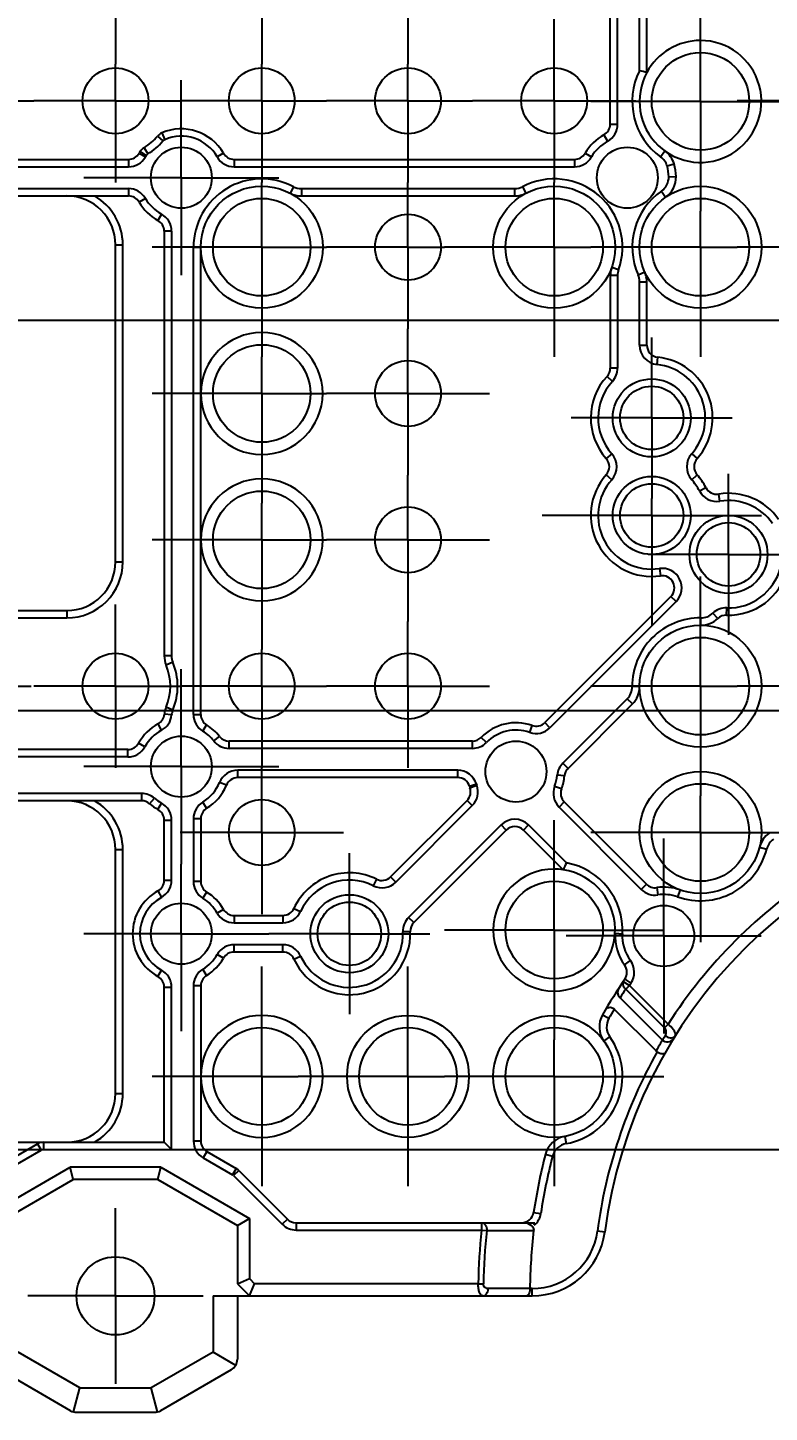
# Model space of a CAD drawing. Header units: millimetres. Extents: x 0 to 297, y 0 to 210.
# Drawn here: x 247.08 to 262.3, y 65.51 to 93.9 of the extents above; entities that cross this region are included whole.
import ezdxf

# ---------------------------------------------------------------- set-up
doc = ezdxf.new("R2010")
doc.units = ezdxf.units.MM
doc.header["$LTSCALE"] = 16.335
doc.linetypes.add('CENTER', pattern=[0.6, 0.375, -0.075, 0.075, -0.075])
doc.layers.get('0').update_dxf_attribs({"linetype": 'CONTINUOUS'})
doc.layers.add('3_ALL_AXES', color=7, linetype='CONTINUOUS')
doc.layers.add('7_ALL_FEATURES', color=7, linetype='CONTINUOUS')
doc.styles.get("Standard").update_dxf_attribs({"font": 'txt', "width": 0.8})
doc.dimstyles.new('DIMSTYLE_4', dxfattribs={"dimtxt": 2.3, "dimasz": 2, "dimexe": 0.7, "dimexo": 0.5, "dimgap": 0.575, "dimtad": 1, "dimdec": 3, "dimlfac": 2, "dimdsep": 46, "dimtxsty": 'Standard', "dimblk": '_FILLED', "dimblk1": '_FILLED', "dimblk2": '_FILLED', "dimcen": 0.09, "dimadec": 0, "dimazin": 0, "dimtp": 0.2, "dimtm": 0.2, "dimtfac": 1, "dimtdec": 3, "dimtofl": 0, "dimtmove": 0, "dimatfit": 3, "dimldrblk": '_FILLED', "dimfxl": 1, "dimtolj": 1, "dimarcsym": 0})

# ---------------------------------------------------------------- blocks, each defined once
blk = doc.blocks.new('_FILLED')
at = {"color": 0, "linetype": 'ByBlock'}
blk.add_solid([(0, 0), (-1, 0.125), (-1, -0.125)], dxfattribs=at)
blk = doc.blocks.new('*D12')
at = {"color": 2, "linetype": 'Continuous'}
for p, q in [((240.886, 79.899), (285.086, 79.899)), ((284.386, 79.899), (284.386, 75.399)), ((284.386, 70.899), (284.386, 75.399)), ((240.886, 70.899), (285.086, 70.899))]:
    blk.add_line(p, q, dxfattribs=at)
at = {"color": 2, "linetype": 'Continuous', "xscale": 2, "yscale": 2, "zscale": 2}
for p, rotation in [((284.386, 79.899), 90), ((284.386, 70.899), 270)]:
    blk.add_blockref('_FILLED', p, dxfattribs=dict(at, rotation=rotation))
at = {"color": 2, "linetype": 'Continuous', "insert": (281.511, 75.399), "char_height": 2.3, "width": 3.68, "attachment_point": 2, "rotation": 90, "line_spacing_factor": 0.9}
blk.add_mtext('18', dxfattribs=at)
blk = doc.blocks.new('*D13')
at = {"color": 2, "linetype": 'Continuous'}
for p, q in [((240.886, 87.899), (285.086, 87.899)), ((284.386, 87.899), (284.386, 83.899)), ((284.386, 79.899), (284.386, 83.899)), ((240.886, 79.899), (285.086, 79.899))]:
    blk.add_line(p, q, dxfattribs=at)
at = {"color": 2, "linetype": 'Continuous', "xscale": 2, "yscale": 2, "zscale": 2}
for p, rotation in [((284.386, 87.899), 90), ((284.386, 79.899), 270)]:
    blk.add_blockref('_FILLED', p, dxfattribs=dict(at, rotation=rotation))
at = {"color": 2, "linetype": 'Continuous', "insert": (281.511, 83.899), "char_height": 2.3, "width": 3.68, "attachment_point": 2, "rotation": 90, "line_spacing_factor": 0.9}
blk.add_mtext('16', dxfattribs=at)
blk = doc.blocks.new('*D14')
at = {"color": 2, "linetype": 'Continuous'}
for p, q in [((240.886, 96.899), (285.086, 96.899)), ((284.386, 96.899), (284.386, 92.399)), ((284.386, 87.899), (284.386, 92.399)), ((240.886, 87.899), (285.086, 87.899))]:
    blk.add_line(p, q, dxfattribs=at)
at = {"color": 2, "linetype": 'Continuous', "xscale": 2, "yscale": 2, "zscale": 2}
for p, rotation in [((284.386, 96.899), 90), ((284.386, 87.899), 270)]:
    blk.add_blockref('_FILLED', p, dxfattribs=dict(at, rotation=rotation))
at = {"color": 2, "linetype": 'Continuous', "insert": (281.511, 92.399), "char_height": 2.3, "width": 3.68, "attachment_point": 2, "rotation": 90, "line_spacing_factor": 0.9}
blk.add_mtext('18', dxfattribs=at)

msp = doc.modelspace()

# ---------------------------------------------------------------- linework, layer by layer
at = {"layer": '3_ALL_AXES', "color": 7, "linetype": 'CENTER'}
for p, q in [((248.88647, 95.3985), (248.88647, 93.1485)), ((251.88647, 95.3985), (251.88647, 93.1485)), ((254.88647, 95.3985), (254.88647, 93.1485)), ((260.88647, 92.38652), (260.88647, 94.63652)), ((257.88647, 92.3985), (257.88647, 94.0735)), ((248.88647, 92.3985), (248.88647, 93.1485)), ((251.88647, 92.3985), (251.88647, 93.1485)), ((254.88647, 92.3985), (254.88647, 93.1485)), ((250.23647, 90.8235), (250.23647, 92.8235)), ((245.88647, 92.3985), (247.21147, 92.3985)), ((248.88647, 92.3985), (247.21147, 92.3985)), ((248.88647, 92.3985), (250.21147, 92.3985)), ((248.88647, 92.3985), (248.88647, 90.7235)), ((251.88647, 92.3985), (250.21147, 92.3985)), ((251.88647, 92.3985), (253.21147, 92.3985)), ((251.88647, 92.3985), (251.88647, 90.7235)), ((254.88647, 92.3985), (253.21147, 92.3985)), ((254.88647, 92.3985), (256.21147, 92.3985)), ((254.88647, 92.3985), (254.88647, 90.7235)), ((257.88647, 92.3985), (256.21147, 92.3985)), ((257.88647, 92.3985), (259.56147, 92.3985)), ((257.88647, 92.3985), (257.88647, 90.7235)), ((260.88647, 92.38652), (258.63647, 92.38652)), ((260.88647, 92.38652), (263.13647, 92.38652)), ((260.88647, 92.38652), (260.88647, 90.13652)), ((263.88647, 92.3985), (261.63647, 92.3985)), ((250.23647, 90.8235), (248.23647, 90.8235)), ((250.23647, 90.8235), (252.23647, 90.8235)), ((250.23647, 90.8235), (250.23647, 88.8235)), ((251.88647, 89.3985), (251.88647, 90.7235)), ((254.88647, 89.3985), (254.88647, 90.7235)), ((257.88647, 89.3985), (257.88647, 90.7235)), ((260.88647, 89.3985), (260.88647, 90.13652)), ((251.88647, 89.3985), (249.63647, 89.3985)), ((251.88647, 89.3985), (253.21147, 89.3985)), ((251.88647, 89.3985), (251.88647, 87.1485)), ((254.88647, 89.3985), (253.21147, 89.3985)), ((254.88647, 89.3985), (255.63647, 89.3985)), ((254.88647, 89.3985), (254.88647, 87.7235)), ((257.88647, 89.3985), (255.63647, 89.3985)), ((257.88647, 89.3985), (258.63647, 89.3985)), ((257.88647, 89.3985), (257.88647, 87.1485)), ((260.88647, 89.3985), (258.63647, 89.3985)), ((260.88647, 89.3985), (261.63647, 89.3985)), ((260.88647, 89.3985), (260.88647, 87.1485)), ((263.88647, 89.3985), (261.63647, 89.3985)), ((254.88647, 86.3985), (254.88647, 87.7235)), ((259.88647, 86.1485), (259.88647, 87.5485)), ((251.88647, 86.3985), (251.88647, 87.1485)), ((251.88647, 86.3985), (249.63647, 86.3985)), ((251.88647, 86.3985), (253.21147, 86.3985)), ((251.88647, 86.3985), (251.88647, 84.1485)), ((254.88647, 86.3985), (253.21147, 86.3985)), ((254.88647, 86.3985), (256.56147, 86.3985)), ((254.88647, 86.3985), (254.88647, 84.7235)), ((259.88647, 85.8985), (259.88647, 86.1485)), ((259.88647, 85.8985), (258.23647, 85.8985)), ((259.88647, 85.8985), (261.53647, 85.8985)), ((259.88647, 85.8985), (259.88647, 84.2485)), ((254.88647, 83.3985), (254.88647, 84.7235)), ((261.46185, 83.1013), (261.46185, 84.7513)), ((251.88647, 83.3985), (251.88647, 84.1485)), ((259.88647, 83.8985), (259.88647, 84.2485)), ((259.88647, 83.8985), (257.63647, 83.8985)), ((259.88647, 83.8985), (262.13647, 83.8985)), ((259.88647, 83.8985), (259.88647, 81.6485)), ((251.88647, 83.3985), (249.63647, 83.3985)), ((251.88647, 83.3985), (253.21147, 83.3985)), ((251.88647, 83.3985), (251.88647, 81.1485)), ((254.88647, 83.3985), (253.21147, 83.3985)), ((254.88647, 83.3985), (256.56147, 83.3985)), ((254.88647, 83.3985), (254.88647, 81.7235)), ((261.46185, 83.1013), (259.81185, 83.1013)), ((261.46185, 83.1013), (263.11185, 83.1013)), ((261.46185, 83.1013), (261.46185, 81.4513)), ((260.88647, 80.3985), (260.88647, 82.6485)), ((248.88647, 80.3985), (248.88647, 82.0735)), ((254.88647, 80.3985), (254.88647, 81.7235)), ((251.88647, 80.3985), (251.88647, 81.1485)), ((250.23647, 78.7485), (250.23647, 80.7485)), ((245.88647, 80.3985), (247.15437, 80.3985)), ((248.88647, 80.3985), (247.21147, 80.3985)), ((248.88647, 80.3985), (250.21147, 80.3985)), ((248.88647, 80.3985), (248.88647, 78.7235)), ((251.88647, 80.3985), (250.21147, 80.3985)), ((251.88647, 80.3985), (253.21147, 80.3985)), ((251.88647, 80.3985), (251.88647, 78.7235)), ((254.88647, 80.3985), (253.21147, 80.3985)), ((254.88647, 80.3985), (256.56147, 80.3985)), ((254.88647, 80.3985), (254.88647, 78.7235)), ((260.88647, 80.3985), (258.63647, 80.3985)), ((260.88647, 80.3985), (261.63647, 80.3985)), ((260.88647, 80.3985), (260.88647, 78.1485)), ((263.88647, 80.3985), (261.63647, 80.3985)), ((250.23647, 78.7485), (248.23647, 78.7485)), ((250.23647, 78.7485), (252.23647, 78.7485)), ((250.23647, 78.7485), (250.23647, 76.7485)), ((251.88647, 77.3985), (251.88647, 78.7235)), ((260.88647, 77.3985), (260.88647, 78.1485)), ((257.88647, 75.3985), (257.88647, 77.6485)), ((251.88647, 77.3985), (250.21147, 77.3985)), ((251.88647, 77.3985), (253.56147, 77.3985)), ((251.88647, 77.3985), (251.88647, 75.7235)), ((260.88647, 77.3985), (258.63647, 77.3985)), ((260.13325, 75.27832), (260.13325, 77.27832)), ((260.88647, 77.3985), (263.13647, 77.3985)), ((260.88647, 77.3985), (260.88647, 75.1485)), ((253.68367, 75.32312), (253.68367, 76.97312)), ((250.23647, 75.32312), (250.23647, 76.7485)), ((250.23647, 75.32312), (248.23647, 75.32312)), ((250.23647, 75.32312), (252.03367, 75.32312)), ((250.23647, 75.32312), (250.23647, 73.32312)), ((253.68367, 75.32312), (252.03367, 75.32312)), ((253.68367, 75.32312), (255.33367, 75.32312)), ((253.68367, 75.32312), (253.68367, 73.67312)), ((257.88647, 75.3985), (255.63647, 75.3985)), ((257.88647, 75.3985), (260.13647, 75.3985)), ((257.88647, 75.3985), (257.88647, 73.1485)), ((260.13325, 75.27832), (258.13325, 75.27832)), ((260.13325, 75.27832), (262.13325, 75.27832)), ((260.13325, 75.27832), (260.13325, 73.27832)), ((251.88647, 72.3985), (251.88647, 74.6485)), ((254.88647, 72.3985), (254.88647, 74.6485)), ((257.88647, 72.3985), (257.88647, 73.1485)), ((251.88647, 72.3985), (249.63647, 72.3985)), ((251.88647, 72.3985), (252.63647, 72.3985)), ((251.88647, 72.3985), (251.88647, 70.1485)), ((254.88647, 72.3985), (252.63647, 72.3985)), ((254.88647, 72.3985), (255.63647, 72.3985)), ((254.88647, 72.3985), (254.88647, 70.1485)), ((257.88647, 72.3985), (255.63647, 72.3985)), ((257.88647, 72.3985), (260.13647, 72.3985)), ((257.88647, 72.3985), (257.88647, 70.1485)), ((248.88647, 67.8985), (248.88647, 69.6985)), ((248.88647, 67.8985), (247.08647, 67.8985)), ((248.88647, 67.8985), (250.68647, 67.8985)), ((248.88647, 67.8985), (248.88647, 66.0985))]:
    msp.add_line(p, q, dxfattribs=at)
at = {"layer": '3_ALL_AXES', "color": 7, "linetype": 'Continuous'}
for centre, radius in [((260.88647, 92.38652), 1), ((248.88647, 92.3985), 0.675), ((251.88647, 92.3985), 0.675), ((254.88647, 92.3985), 0.675), ((257.88647, 92.3985), 0.675), ((250.23647, 90.8235), 0.625), ((259.38647, 90.8235), 0.625), ((251.88647, 89.3985), 1), ((257.88647, 89.3985), 1), ((260.88647, 89.3985), 1), ((254.88647, 89.3985), 0.675), ((251.88647, 86.3985), 1), ((254.88647, 86.3985), 0.675), ((251.88647, 83.3985), 1), ((254.88647, 83.3985), 0.675), ((260.88647, 80.3985), 1), ((248.88647, 80.3985), 0.675), ((251.88647, 80.3985), 0.675), ((254.88647, 80.3985), 0.675), ((250.23647, 78.7485), 0.625), ((257.10147, 78.6485), 0.625), ((260.88647, 77.3985), 1), ((251.88647, 77.3985), 0.675), ((257.88647, 75.3985), 1), ((250.23647, 75.32312), 0.625), ((260.13325, 75.27832), 0.625), ((251.88647, 72.3985), 1), ((254.88647, 72.3985), 1), ((257.88647, 72.3985), 1), ((248.88647, 67.8985), 0.8)]:
    msp.add_circle(centre, radius, dxfattribs=at)
for centre, start, end in [((260.88647, 92.38652), 90, 151.642363), ((251.88647, 86.3985), 90, 270), ((251.88647, 83.3985), 90, 270), ((257.88647, 75.3985), 81.670664, 90), ((257.88647, 75.3985), 270, 355.718276), ((251.88647, 72.3985), 90, 270)]:
    msp.add_arc(centre, 1.25, start, end, dxfattribs=at)
at = {"layer": '7_ALL_FEATURES', "color": 7, "linetype": 'Continuous'}
for p, q in [((259.03647, 91.92009), (259.03647, 94.8787)), ((259.18647, 91.92009), (259.18647, 94.8787)), ((259.63647, 93.01699), (259.63647, 94.40602)), ((259.78647, 92.98024), (259.78647, 94.40602)), ((249.83673, 91.74013), (249.89669, 91.60264)), ((258.90647, 91.70077), (258.97847, 91.56918)), ((259.03647, 91.92009), (259.18647, 91.92009)), ((249.47267, 91.43829), (249.55082, 91.31027)), ((249.74572, 91.67234), (249.86029, 91.57552)), ((243.81738, 91.1985), (249.15393, 91.1985)), ((249.15393, 91.1985), (249.15393, 91.0485)), ((249.37044, 91.3235), (249.50034, 91.2485)), ((249.39175, 91.35872), (249.51846, 91.27844)), ((251.10249, 91.3235), (250.97259, 91.2485)), ((251.319, 91.1985), (258.30393, 91.1985)), ((251.319, 91.1985), (251.319, 91.0485)), ((258.30393, 91.1985), (258.30393, 91.0485)), ((258.52044, 91.3235), (258.65034, 91.2485)), ((260.07017, 91.24913), (260.15763, 91.37099)), ((243.81738, 91.0485), (249.15393, 91.0485)), ((251.319, 91.0485), (258.30393, 91.0485)), ((260.20183, 91.06368), (260.34572, 91.10606)), ((260.23626, 90.8423), (260.38622, 90.84561)), ((243.13647, 90.5985), (249.15393, 90.5985)), ((249.15393, 90.5985), (249.15393, 90.4485)), ((252.53639, 90.6385), (252.46675, 90.50564)), ((252.69887, 90.5985), (257.07406, 90.5985)), ((252.69887, 90.5985), (252.69887, 90.4485)), ((257.07406, 90.5985), (257.07406, 90.4485)), ((257.23654, 90.6385), (257.30618, 90.50564)), ((243.13647, 90.4485), (249.15393, 90.4485)), ((249.50034, 90.3985), (249.37044, 90.3235)), ((252.69887, 90.4485), (257.07406, 90.4485)), ((260.08637, 90.54735), (260.17209, 90.42426)), ((249.82847, 90.07782), (249.75647, 89.94623)), ((250.03647, 89.72692), (249.88647, 89.72692)), ((249.88647, 89.72692), (249.88647, 81.0235)), ((250.03647, 89.72692), (250.03647, 81.0235)), ((248.88647, 89.4485), (249.03647, 89.4485)), ((248.88647, 82.9485), (248.88647, 89.4485)), ((249.03647, 82.9485), (249.03647, 89.4485)), ((250.48647, 89.3985), (250.63647, 89.3985)), ((250.48647, 79.81621), (250.48647, 89.3985)), ((250.63647, 79.81621), (250.63647, 89.3985)), ((259.20647, 88.93202), (259.06504, 88.982)), ((259.60647, 88.8314), (259.74361, 88.89216)), ((259.18647, 88.81541), (259.03647, 88.81541)), ((259.03647, 88.81541), (259.03647, 86.91831)), ((259.18647, 88.81541), (259.18647, 86.91831)), ((259.63647, 88.68963), (259.78647, 88.68963)), ((259.63647, 87.39098), (259.63647, 88.68963)), ((259.78647, 87.39098), (259.78647, 88.68963)), ((259.63647, 87.39098), (259.78647, 87.39098)), ((259.18647, 86.91831), (259.03647, 86.91831)), ((259.99647, 86.99299), (260.01147, 87.14224)), ((259.0798, 86.64636), (258.9698, 86.74834)), ((259.06657, 85.16517), (258.95477, 85.06517)), ((260.70636, 85.16517), (260.81816, 85.06517)), ((259.06657, 84.63183), (258.95477, 84.73183)), ((260.70636, 84.63183), (260.81816, 84.73183)), ((260.86486, 84.40124), (260.99828, 84.46979)), ((261.28492, 84.18925), (261.26081, 84.3373)), ((248.88647, 82.9485), (249.03647, 82.9485)), ((260.04466, 82.80994), (260.06623, 82.66149)), ((260.27896, 82.23732), (257.69267, 79.65103)), ((260.38503, 82.13125), (257.79874, 79.54496)), ((260.38503, 82.13125), (260.27896, 82.23732)), ((244.88647, 81.9485), (247.88647, 81.9485)), ((244.88647, 81.7985), (247.88647, 81.7985)), ((247.88647, 81.9485), (247.88647, 81.7985)), ((260.89415, 81.64848), (260.89507, 81.79847)), ((261.24131, 81.7857), (261.13809, 81.89453)), ((261.42141, 81.85419), (261.42624, 82.00411)), ((250.03647, 81.0235), (249.88647, 81.0235)), ((250.06339, 80.88889), (249.92493, 80.83119)), ((259.63649, 80.39082), (259.48649, 80.3899)), ((259.38399, 80.14026), (258.06365, 78.81992)), ((259.49005, 80.03419), (259.38399, 80.14026)), ((250.03815, 79.80783), (249.88888, 79.82254)), ((250.06339, 79.90812), (249.92493, 79.96581)), ((250.48647, 79.81621), (250.63647, 79.81621)), ((259.49005, 80.03419), (258.16971, 78.71386)), ((249.83092, 79.49552), (249.75936, 79.62735)), ((250.67847, 79.47454), (250.75647, 79.60267)), ((257.38328, 79.45043), (257.43301, 79.59194)), ((257.79874, 79.54496), (257.69267, 79.65103)), ((249.49079, 79.1565), (249.3592, 79.2285)), ((250.90338, 79.2755), (251.02107, 79.3685)), ((256.20879, 79.2735), (251.21722, 79.2735)), ((251.21722, 79.1235), (251.21722, 79.2735)), ((256.20879, 79.1235), (256.20879, 79.2735)), ((256.49444, 79.2435), (256.38732, 79.3485)), ((249.13988, 79.0985), (243.34693, 79.0985)), ((249.13988, 78.9485), (243.34693, 78.9485)), ((249.13988, 78.9485), (249.13988, 79.0985)), ((256.20879, 79.1235), (251.21722, 79.1235)), ((255.90904, 78.6735), (251.3927, 78.6735)), ((251.3927, 78.5235), (251.3927, 78.6735)), ((255.90904, 78.5235), (255.90904, 78.6735)), ((258.16971, 78.71386), (258.06365, 78.81992)), ((251.16145, 78.3685), (251.0227, 78.4255)), ((255.90904, 78.5235), (251.3927, 78.5235)), ((256.14753, 78.3485), (256.29062, 78.3935)), ((256.15803, 78.31696), (256.29954, 78.36669)), ((258.09749, 78.55936), (257.94808, 78.57273)), ((249.42406, 78.1985), (243.38647, 78.1985)), ((249.42406, 78.0485), (249.42406, 78.1985)), ((249.58654, 77.9885), (249.68403, 78.1025)), ((258.03541, 78.29108), (257.89532, 78.3447)), ((249.42406, 78.0485), (243.38647, 78.0485)), ((249.75647, 77.87123), (249.82847, 78.00282)), ((250.75647, 77.89433), (250.67847, 78.02246)), ((254.53018, 76.48853), (256.09894, 78.0573)), ((254.63624, 76.38247), (256.20501, 77.95123)), ((256.09894, 78.0573), (256.20501, 77.95123)), ((258.09212, 78.02495), (257.98605, 77.91889)), ((257.98605, 77.91889), (259.67223, 76.23271)), ((258.09212, 78.02495), (259.7783, 76.33878)), ((249.88647, 77.65192), (250.03647, 77.65192)), ((249.88647, 76.41971), (249.88647, 77.65192)), ((250.03647, 76.41971), (250.03647, 77.65192)), ((250.63647, 77.68079), (250.48647, 77.68079)), ((250.48647, 77.68079), (250.48647, 76.39083)), ((250.63647, 77.68079), (250.63647, 76.39083)), ((256.79652, 77.55279), (254.89998, 75.65626)), ((256.90258, 77.44672), (256.79652, 77.55279)), ((257.25614, 77.44672), (257.3622, 77.55279)), ((258.13956, 76.77543), (257.3622, 77.55279)), ((256.90258, 77.44672), (255.00605, 75.55019)), ((258.06754, 76.63532), (257.25614, 77.44672)), ((248.88647, 77.0485), (249.03647, 77.0485)), ((248.88647, 72.0485), (248.88647, 77.0485)), ((249.03647, 72.0485), (249.03647, 77.0485)), ((262.09936, 77.0962), (262.24491, 77.05993)), ((249.88647, 76.41971), (250.03647, 76.41971)), ((250.63647, 76.39083), (250.48647, 76.39083)), ((254.24178, 76.44161), (254.17481, 76.30739)), ((254.53018, 76.48853), (254.63624, 76.38247)), ((249.75647, 76.20039), (249.82847, 76.0688)), ((250.75647, 76.17729), (250.67847, 76.04916)), ((259.7783, 76.33878), (259.67223, 76.23271)), ((259.99071, 76.26811), (260.01209, 76.11964)), ((260.46802, 76.22062), (260.4178, 76.07928)), ((251.10249, 75.82312), (250.97259, 75.74812)), ((252.54735, 75.84396), (252.68371, 75.78146)), ((251.319, 75.69812), (252.32008, 75.69812)), ((251.319, 75.69812), (251.319, 75.54812)), ((251.319, 75.54812), (252.32008, 75.54812)), ((252.32008, 75.69812), (252.32008, 75.54812)), ((255.00605, 75.55019), (254.89998, 75.65626)), ((254.93297, 75.36503), (254.78305, 75.36)), ((259.13468, 75.33173), (259.28447, 75.32372)), ((252.32008, 75.09812), (251.319, 75.09812)), ((251.319, 74.94812), (251.319, 75.09812)), ((252.32008, 74.94812), (251.319, 74.94812)), ((252.32008, 74.94812), (252.32008, 75.09812)), ((251.10249, 74.82312), (250.97259, 74.89812)), ((252.54735, 74.80229), (252.68371, 74.86479)), ((259.32982, 74.68293), (259.45033, 74.77224)), ((249.75647, 74.44585), (249.82847, 74.57744)), ((250.75647, 74.46896), (250.67847, 74.59708)), ((259.33568, 74.3935), (259.45972, 74.30915)), ((249.88647, 74.22654), (250.03647, 74.22654)), ((249.88647, 71.0485), (249.88647, 74.22654)), ((250.03647, 70.8985), (250.03647, 74.22654)), ((250.63647, 74.25541), (250.48647, 74.25541)), ((250.48647, 74.25541), (250.48647, 71.07393)), ((250.63647, 74.25541), (250.63647, 71.07393)), ((259.30379, 74.34635), (259.42824, 74.26262)), ((259.35324, 74.18762), (259.42824, 74.26262)), ((260.14742, 73.39344), (259.35324, 74.18762)), ((260.22242, 73.46844), (259.42824, 74.26262)), ((259.23081, 74.01862), (260.10024, 73.14919)), ((258.87828, 73.6638), (259.00825, 73.58893)), ((259.11896, 73.77692), (259.97595, 72.91993)), ((260.14742, 73.39344), (260.22242, 73.46844)), ((258.90437, 73.12401), (259.02652, 73.21108)), ((248.88647, 72.0485), (249.03647, 72.0485)), ((244.88647, 71.0485), (249.88647, 71.0485)), ((244.91147, 69.64499), (247.28441, 71.01501)), ((247.28441, 71.01501), (247.35941, 70.8851)), ((247.40941, 71.0485), (247.40941, 70.8985)), ((249.88647, 71.0485), (250.03647, 70.8985)), ((250.63647, 71.07393), (250.48647, 71.07393)), ((258.10401, 71.16758), (258.13012, 71.01987)), ((245.83647, 70.00583), (247.35941, 70.8851)), ((247.40941, 70.8985), (250.03647, 70.8985)), ((250.76147, 70.85742), (250.68647, 70.72752)), ((250.68647, 70.72752), (251.28751, 70.3805)), ((250.76147, 70.85742), (251.36251, 70.51041)), ((257.70707, 70.80085), (257.85226, 70.76316)), ((246.13647, 69.48621), (247.95345, 70.53525)), ((249.81948, 70.53525), (247.95345, 70.53525)), ((248.02044, 70.28525), (247.95345, 70.53525)), ((249.75249, 70.28525), (249.81948, 70.53525)), ((249.81948, 70.53525), (251.63647, 69.48621)), ((251.36251, 70.51041), (251.28751, 70.3805)), ((251.41429, 70.47068), (251.30823, 70.36461)), ((251.41429, 70.47068), (252.41324, 69.47172)), ((246.38647, 69.34188), (248.02044, 70.28525)), ((249.75249, 70.28525), (248.02044, 70.28525)), ((249.75249, 70.28525), (251.38647, 69.34188)), ((251.30823, 70.36461), (252.30718, 69.36566)), ((257.46419, 69.61142), (257.61253, 69.58918)), ((251.38647, 69.34188), (251.63647, 69.48621)), ((251.38647, 69.34188), (251.38647, 68.1485)), ((251.63647, 69.48621), (251.63647, 68.25205)), ((252.41324, 69.47172), (252.30718, 69.36566)), ((252.59002, 69.3985), (257.48803, 69.3985)), ((252.59002, 69.3985), (252.59002, 69.2485)), ((256.39708, 69.3985), (256.39708, 69.2485)), ((252.59002, 69.2485), (256.39708, 69.2485)), ((256.39708, 69.2485), (256.50254, 69.2371)), ((256.50254, 69.2371), (257.46453, 69.23616)), ((258.92158, 69.2037), (258.77285, 69.22318)), ((251.38647, 68.1485), (251.63647, 68.25205)), ((251.38647, 68.1485), (251.63647, 67.8985)), ((251.63647, 68.25205), (251.74002, 68.1485)), ((251.63647, 67.8985), (251.74002, 68.1485)), ((256.32682, 68.1485), (251.74002, 68.1485)), ((256.32682, 68.1485), (256.43287, 68.14639)), ((250.88647, 67.8985), (257.43428, 67.8985)), ((250.88647, 67.8985), (250.88647, 66.7438)), ((251.38647, 67.8985), (251.38647, 66.59946)), ((257.43428, 68.0485), (256.5313, 68.04722)), ((257.43428, 67.8985), (257.43428, 68.0485)), ((248.15442, 66.01175), (246.88647, 66.7438)), ((250.88647, 66.7438), (249.61852, 66.01175)), ((251.35297, 66.47446), (250.88647, 66.7438)), ((247.96243, 65.54524), (246.51147, 66.38296)), ((251.26147, 66.38296), (249.8105, 65.54524)), ((248.02272, 65.52027), (248.15442, 66.01175)), ((248.15442, 66.01175), (249.61852, 66.01175)), ((249.75021, 65.52027), (249.61852, 66.01175)), ((248.08743, 65.51175), (249.6855, 65.51175))]:
    msp.add_line(p, q, dxfattribs=at)
for centre, radius in [((251.88647, 89.3985), 1.25), ((257.88647, 89.3985), 1.25), ((260.88647, 89.3985), 1.25), ((259.88647, 85.8985), 0.8), ((259.88647, 85.8985), 0.65), ((259.88647, 83.8985), 0.8), ((259.88647, 83.8985), 0.65), ((261.46185, 83.1013), 0.8), ((261.46185, 83.1013), 0.65), ((260.88647, 80.3985), 1.25), ((260.88647, 77.3985), 1.25), ((253.68367, 75.32312), 0.8), ((253.68367, 75.32312), 0.65), ((254.88647, 72.3985), 1.25), ((257.88647, 72.3985), 1.25)]:
    msp.add_circle(centre, radius, dxfattribs=at)
for centre, radius, start, end in [((260.88647, 92.38652), 1.25, 151.642363, 90), ((260.88647, 92.38652), 1.4, 153.234499, 234.333114), ((257.12603, 82.44836), 10.86271, 75.823191, 76.637789), ((249.93667, 91.51098), 0.25, 113.561392, 139.798829), ((250.23647, 90.8235), 1, 30, 113.561392), ((259.38647, 90.8235), 1, 118.685402, 150), ((258.78647, 91.92009), 0.25, 298.685402, 360), ((258.78647, 91.92009), 0.4, 298.685402, 360), ((249.60293, 91.22492), 0.25, 121.40376, 147.641197), ((248.88647, 92.3985), 1.125, 301.40376, 319.798829), ((248.88647, 92.3985), 1.275, 301.40376, 319.798829), ((249.93667, 91.51098), 0.1, 113.561392, 139.798829), ((250.23647, 90.8235), 0.85, 30, 113.561392), ((259.38647, 90.8235), 0.85, 118.685402, 150), ((249.15393, 91.4485), 0.25, 270, 330), ((249.15393, 91.4485), 0.4, 270, 330), ((250.23647, 90.8235), 1, 147.641197, 150), ((250.23647, 90.8235), 0.85, 147.641197, 150), ((249.60293, 91.22492), 0.1, 121.40376, 147.641197), ((251.319, 91.4485), 0.4, 210, 270), ((251.319, 91.4485), 0.25, 210, 270), ((258.30393, 91.4485), 0.25, 270, 330), ((258.30393, 91.4485), 0.4, 270, 330), ((259.86609, 90.96478), 0.35, 16.413226, 54.333114), ((259.86609, 90.96478), 0.5, 16.413226, 54.333114), ((259.88634, 90.83456), 0.35, 304.854782, 1.266974), ((259.88634, 90.83456), 0.5, 304.854782, 1.266974), ((259.38647, 90.8235), 0.85, 1.266974, 16.413226), ((259.38647, 90.8235), 1, 1.266974, 16.413226), ((249.15393, 90.1985), 0.4, 30, 90), ((251.88647, 89.3985), 1.4, 62.33955, 180), ((252.69887, 90.9485), 0.35, 242.33955, 270), ((257.07406, 90.9485), 0.35, 270, 297.66045), ((257.88647, 89.3985), 1.4, 340.537049, 117.66045), ((247.88647, 89.4485), 1, 0, 90), ((247.88647, 89.4485), 1.15, 0, 60.408154), ((249.15393, 90.1985), 0.25, 30, 90), ((250.23647, 90.8235), 1, 210, 241.314598), ((250.23647, 90.8235), 0.85, 210, 241.314598), ((252.69887, 90.9485), 0.5, 242.33955, 270), ((257.07406, 90.9485), 0.5, 270, 297.66045), ((260.88647, 89.3985), 1.4, 124.854782, 203.895508), ((249.63647, 89.72692), 0.4, 0, 61.314598), ((249.63647, 89.72692), 0.25, 0, 61.314598), ((259.53647, 88.81541), 0.5, 160.537049, 180), ((259.53647, 88.81541), 0.35, 160.537049, 180), ((259.28647, 88.68963), 0.5, 0, 23.895508), ((259.28647, 88.68963), 0.35, 0, 23.895508), ((251.88647, 86.3985), 1.25, 270, 90), ((260.03647, 87.39098), 0.4, 180, 264.26083), ((260.03647, 87.39098), 0.25, 180, 264.26083), ((258.78647, 86.91831), 0.25, 317.166572, 360), ((258.78647, 86.91831), 0.4, 317.166572, 360), ((259.88647, 85.8985), 1.1, 318.189685, 84.26083), ((259.88647, 85.8985), 1.25, 318.189685, 84.26083), ((259.88647, 85.8985), 1.25, 137.166572, 221.810315), ((259.88647, 85.8985), 1.1, 137.166572, 221.810315), ((258.76843, 84.8985), 0.4, 318.189685, 41.810315), ((261.0045, 84.8985), 0.4, 138.189685, 221.810315), ((258.76843, 84.8985), 0.25, 318.189685, 41.810315), ((261.0045, 84.8985), 0.25, 138.189685, 221.810315), ((251.88647, 83.3985), 1.25, 270, 90), ((259.88647, 83.8985), 1.25, 138.189685, 278.268524), ((259.88647, 83.8985), 1.1, 138.189685, 278.268524), ((259.88647, 83.8985), 1.1, 27.195829, 41.810315), ((259.88647, 83.8985), 1.25, 27.195829, 41.810315), ((261.22064, 84.58405), 0.4, 207.195829, 279.246745), ((261.22064, 84.58405), 0.25, 207.195829, 279.246745), ((261.46167, 83.10354), 1.25, 34.790905, 99.246745), ((261.46167, 83.10354), 1.1, 34.790905, 99.246745), ((247.88647, 82.9485), 1.15, 270, 360), ((247.88647, 82.9485), 1, 270, 360), ((260.10219, 82.41409), 0.4, 315, 98.268524), ((260.10219, 82.41409), 0.25, 315, 98.268524), ((261.46167, 83.10354), 1.25, 268.15446, 345.542251), ((261.46167, 83.10354), 1.1, 268.15446, 345.542251), ((260.88647, 80.3985), 1.4, 89.647927, 180.352073), ((260.89722, 82.14847), 0.5, 269.647927, 313.487059), ((260.89722, 82.14847), 0.35, 269.647927, 313.487059), ((261.41336, 81.60432), 0.4, 88.15446, 133.487059), ((261.41336, 81.60432), 0.25, 88.15446, 133.487059), ((250.38647, 81.0235), 0.5, 180, 202.619865), ((250.38647, 81.0235), 0.35, 180, 202.619865), ((248.88647, 80.3985), 1.125, 337.380135, 22.619865), ((248.88647, 80.3985), 1.275, 337.380135, 22.619865), ((259.1365, 80.38775), 0.35, 315, 0.352073), ((259.1365, 80.38775), 0.5, 315, 0.352073), ((249.64008, 79.84706), 0.25, 298.496653, 354.37167), ((249.64008, 79.84706), 0.4, 298.496653, 354.37167), ((250.38647, 79.7735), 0.5, 157.380135, 174.37167), ((250.38647, 79.7735), 0.35, 157.380135, 174.37167), ((250.88647, 79.81621), 0.4, 180, 238.667749), ((250.88647, 79.81621), 0.25, 180, 238.667749), ((250.23647, 78.7485), 1, 118.496653, 151.314598), ((250.23647, 78.7485), 0.85, 118.496653, 151.314598), ((250.23647, 78.7485), 1, 38.316134, 58.667749), ((257.10147, 78.6485), 1, 70.637628, 135.572996), ((257.10147, 78.6485), 0.85, 70.637628, 135.572996), ((257.51589, 79.8278), 0.4, 250.637628, 315), ((257.51589, 79.8278), 0.25, 250.637628, 315), ((249.13988, 79.3485), 0.25, 270, 331.314598), ((250.23647, 78.7485), 0.85, 38.316134, 58.667749), ((251.21722, 79.5235), 0.4, 218.316134, 270), ((251.21722, 79.5235), 0.25, 218.316134, 270), ((256.20879, 79.5235), 0.25, 270, 315.572996), ((256.20879, 79.5235), 0.4, 270, 315.572996), ((249.13988, 79.3485), 0.4, 270, 331.314598), ((251.3927, 78.2735), 0.4, 90, 157.666317), ((255.90904, 78.2735), 0.4, 17.457603, 90), ((258.34649, 78.53708), 0.4, 135, 174.885981), ((258.34649, 78.53708), 0.25, 135, 174.885981), ((250.23647, 78.7485), 0.85, 301.332251, 337.666317), ((250.23647, 78.7485), 1, 301.332251, 337.666317), ((251.3927, 78.2735), 0.25, 90, 157.666317), ((255.90904, 78.2735), 0.25, 17.457603, 90), ((257.10147, 78.6485), 1, 197.457603, 199.362372), ((255.92217, 78.23407), 0.4, 315, 19.362372), ((257.10147, 78.6485), 0.85, 197.457603, 199.362372), ((257.10147, 78.6485), 0.85, 339.058361, 354.885981), ((257.10147, 78.6485), 1, 339.058361, 354.885981), ((249.42406, 77.7985), 0.4, 49.464198, 90), ((250.23647, 78.7485), 0.85, 229.464198, 241.314598), ((255.92217, 78.23407), 0.25, 315, 19.362372), ((258.2689, 78.20173), 0.4, 159.058361, 225), ((258.2689, 78.20173), 0.25, 159.058361, 225), ((247.88647, 77.0485), 1, 0, 90), ((247.88647, 77.0485), 1.15, 0, 60.408154), ((249.42406, 77.7985), 0.25, 49.464198, 90), ((250.23647, 78.7485), 1, 229.464198, 241.314598), ((249.63647, 77.65192), 0.25, 0, 61.314598), ((249.63647, 77.65192), 0.4, 0, 61.314598), ((250.88647, 77.68079), 0.4, 121.332251, 180), ((250.88647, 77.68079), 0.25, 121.332251, 180), ((268.88647, 67.8985), 10.05, 97.462088, 172.537912), ((257.07936, 77.26995), 0.4, 45, 135), ((257.07936, 77.26995), 0.25, 45, 135), ((262.58452, 76.97528), 0.5, 124.771977, 166.004908), ((262.58452, 76.97528), 0.35, 124.771977, 166.004908), ((260.88647, 77.3985), 1.4, 250.442001, 346.004908), ((257.88647, 75.3985), 1.25, 90, 270), ((265.54154, 72.88262), 8.36322, 152.259435, 153.338751), ((257.88647, 75.3985), 1.4, 356.938134, 79.58479), ((249.63647, 76.41971), 0.25, 298.685402, 360), ((249.63647, 76.41971), 0.4, 298.685402, 360), ((250.88647, 76.39083), 0.4, 180, 238.667749), ((250.88647, 76.39083), 0.25, 180, 238.667749), ((253.68367, 75.32312), 1.25, 63.481543, 155.375682), ((253.68367, 75.32312), 1.1, 63.481543, 155.375682), ((254.3534, 76.66531), 0.4, 243.481543, 315), ((254.3534, 76.66531), 0.25, 243.481543, 315), ((257.88647, 75.3985), 1.25, 355.718276, 81.670664), ((268.88647, 67.8985), 10.3, 122.736122, 147.263878), ((250.23647, 75.32312), 1, 118.685402, 241.314598), ((250.23647, 75.32312), 1, 30, 58.667749), ((259.95507, 76.51555), 0.4, 225, 278.195141), ((259.95507, 76.51555), 0.25, 225, 278.195141), ((260.13325, 75.27832), 1, 70.442001, 98.195141), ((260.13325, 75.27832), 0.85, 70.442001, 98.195141), ((250.23647, 75.32312), 0.85, 118.685402, 241.314598), ((250.23647, 75.32312), 0.85, 30, 58.667749), ((251.319, 75.94812), 0.25, 210, 270), ((252.32008, 75.94812), 0.25, 270, 335.375682), ((251.319, 75.94812), 0.4, 210, 270), ((252.32008, 75.94812), 0.4, 270, 335.375682), ((255.18283, 75.37342), 0.4, 135, 181.921412), ((255.18283, 75.37342), 0.25, 135, 181.921412), ((253.68367, 75.32312), 1.25, 204.624318, 1.921412), ((253.68367, 75.32312), 1.1, 204.624318, 1.921412), ((260.13325, 75.27832), 1, 176.938134, 216.540217), ((260.13325, 75.27832), 0.85, 176.938134, 216.540217), ((251.319, 74.69812), 0.4, 90, 150), ((251.319, 74.69812), 0.25, 90, 150), ((252.32008, 74.69812), 0.4, 24.624318, 90), ((252.32008, 74.69812), 0.25, 24.624318, 90), ((250.23647, 75.32312), 0.85, 301.332251, 330), ((250.23647, 75.32312), 1, 301.332251, 330), ((259.12896, 74.53409), 0.25, 325.782383, 36.540217), ((259.12896, 74.53409), 0.4, 325.782383, 36.540217), ((249.63647, 74.22654), 0.25, 0, 61.314598), ((249.63647, 74.22654), 0.4, 0, 61.314598), ((250.88647, 74.25541), 0.4, 121.332251, 180), ((250.88647, 74.25541), 0.25, 121.332251, 180), ((268.88647, 67.8985), 11.55, 145.782383, 150.055554), ((259.33688, 74.12469), 0.15, 146.896262, 225), ((268.81153, 67.82346), 11.40008, 146.064752, 147.122007), ((259.48208, 74.34448), 0.203, 220.614926, 230.601817), ((268.88647, 67.8985), 11.4, 145.782383, 146.064752), ((251.88647, 72.3985), 1.25, 270, 90), ((259.31153, 73.41422), 0.5, 150.055554, 215.479437), ((259.31153, 73.41422), 0.35, 150.055554, 215.479437), ((268.88647, 67.8985), 11.4, 148.959033, 150.055554), ((257.88647, 72.3985), 1.4, 280.022516, 35.479437), ((268.81147, 67.8235), 10.2, 147.961767, 150.023146), ((260.20631, 73.25526), 0.15, 225, 328.320161), ((268.88647, 67.8985), 10.2, 150.619031, 172.537912), ((247.88647, 72.0485), 1, 270, 360), ((247.88647, 72.0485), 1.15, 299.591846, 360), ((247.40941, 70.7985), 0.25, 90, 120), ((250.88647, 71.07393), 0.4, 180, 240), ((250.88647, 71.07393), 0.25, 180, 240), ((258.19103, 70.67521), 0.5, 100.022516, 165.446399), ((258.19103, 70.67521), 0.35, 100.022516, 165.446399), ((247.40941, 70.7985), 0.1, 90, 120), ((268.88647, 67.8985), 11.55, 165.446399, 171.471284), ((268.88647, 67.8985), 11.4, 165.446399, 171.471284), ((251.23751, 70.2939), 0.25, 45, 60), ((251.23751, 70.2939), 0.1, 45, 60), ((257.21695, 69.6485), 0.25, 270, 351.471284), ((257.21695, 69.6485), 0.4, 310.708143, 351.471284), ((252.59002, 69.6485), 0.4, 225, 270), ((252.59002, 69.6485), 0.25, 225, 270), ((268.88647, 67.8985), 12.56213, 173.830747, 178.859677), ((268.88647, 67.8985), 12.45607, 173.830747, 178.859677), ((268.88647, 67.8985), 11.5, 173.320321, 179.252641), ((257.43428, 69.3985), 1.35, 270, 352.537912), ((257.43428, 69.3985), 1.5, 270, 352.537912), ((251.13647, 66.59946), 0.25, 300, 360), ((248.08743, 65.76175), 0.25, 240, 270), ((249.6855, 65.76175), 0.25, 270, 300)]:
    msp.add_arc(centre, radius, start, end, dxfattribs=at)
for points, knots in [([(259.30379, 74.34635), (259.29669, 74.33581), (259.29098, 74.31853), (259.29056, 74.30128), (259.29076, 74.29673)], [0, 0, 0, 0, 0.73655613, 1, 1, 1, 1]), ([(259.29597, 74.26814), (259.2975, 74.26328), (259.30516, 74.24312), (259.3173, 74.22481), (259.32799, 74.21234)], [0, 0, 0, 0, 0.23693913, 1, 1, 1, 1]), ([(258.9304, 73.75335), (258.9467, 73.78107), (258.99084, 73.81926), (259.06737, 73.81599), (259.10334, 73.79254), (259.11896, 73.77692)], [0, 0, 0, 0, 0.44023336, 0.697565, 1, 1, 1, 1]), ([(260.18115, 73.27727), (260.1828, 73.28648), (260.18597, 73.32741), (260.16985, 73.371), (260.14742, 73.39344)], [0, 0, 0, 0, 0.22763623, 1, 1, 1, 1]), ([(260.35266, 73.32515), (260.34591, 73.33732), (260.31019, 73.39155), (260.26269, 73.43737), (260.22242, 73.46844)], [0, 0, 0, 0, 0.21490399, 1, 1, 1, 1]), ([(260.3714, 73.27944), (260.37053, 73.28304), (260.36593, 73.2989), (260.35886, 73.31395), (260.35266, 73.32515)], [0, 0, 0, 0, 0.22424836, 1, 1, 1, 1]), ([(260.36714, 73.22988), (260.3691, 73.23301), (260.37608, 73.24859), (260.37448, 73.26665), (260.3714, 73.27944)], [0, 0, 0, 0, 0.2192781, 1, 1, 1, 1]), ([(260.2013, 73.21127), (260.21391, 73.2049), (260.25924, 73.18664), (260.31708, 73.18782), (260.34602, 73.208)], [0, 0, 0, 0, 0.28585517, 1, 1, 1, 1]), ([(259.99841, 72.90275), (260.01563, 72.89294), (260.04993, 72.87728), (260.10088, 72.86216), (260.14877, 72.86394), (260.15856, 72.88109)], [0, 0, 0, 0, 0.35118346, 0.65005987, 1, 1, 1, 1]), ([(256.39708, 69.3985), (256.4118, 69.3985), (256.44356, 69.38832), (256.47877, 69.35011), (256.50014, 69.2973), (256.50363, 69.25743), (256.50254, 69.2371)], [0, 0, 0, 0, 0.20789981, 0.44357994, 0.71241346, 1, 1, 1, 1]), ([(257.2524, 69.3985), (257.30729, 69.3985), (257.38565, 69.37858), (257.43759, 69.32442), (257.4474, 69.30865)], [0, 0, 0, 0, 0.74719254, 1, 1, 1, 1]), ([(256.42524, 67.8985), (256.39248, 67.8985), (256.35106, 67.96683), (256.3316, 68.05288), (256.32656, 68.11548), (256.32682, 68.1485)], [0, 0, 0, 0, 0.34912902, 0.64812026, 1, 1, 1, 1]), ([(256.5313, 68.04722), (256.50857, 68.04723), (256.45624, 68.06504), (256.43232, 68.11863), (256.43287, 68.14639)], [0, 0, 0, 0, 0.45014807, 1, 1, 1, 1]), ([(256.42524, 67.8985), (256.4392, 67.8985), (256.46916, 67.90759), (256.50376, 67.94207), (256.52589, 67.99085), (256.53118, 68.02804), (256.5313, 68.04722)], [0, 0, 0, 0, 0.2094265, 0.44468659, 0.71228855, 1, 1, 1, 1]), ([(257.38744, 68.0485), (257.3867, 68.0169), (257.38178, 67.96621), (257.35825, 67.914), (257.34102, 67.9032)], [0, 0, 0, 0, 0.60853961, 1, 1, 1, 1])]:
    msp.add_open_spline(points, degree=3, knots=knots, dxfattribs=at)
for points in [[(259.29076, 74.29673), (259.29119, 74.28706), (259.29307, 74.27739), (259.29597, 74.26814)], [(260.16498, 73.23445), (260.17308, 73.24738), (260.17846, 73.26225), (260.18115, 73.27727)], [(260.16498, 73.23445), (260.17623, 73.22552), (260.18849, 73.21776), (260.2013, 73.21127)], [(260.34602, 73.208), (260.35433, 73.2138), (260.36176, 73.22128), (260.36714, 73.22988)], [(259.99821, 72.90288), (259.99009, 72.90751), (259.98256, 72.91332), (259.97595, 72.91993)], [(257.4474, 69.30865), (257.46052, 69.28757), (257.46742, 69.26082), (257.46453, 69.23616)], [(257.47784, 69.34528), (257.48013, 69.3632), (257.48411, 69.38087), (257.48803, 69.3985)], [(257.34102, 67.9032), (257.33639, 67.9003), (257.33077, 67.8985), (257.32531, 67.8985)]]:
    msp.add_open_spline(points, degree=3, dxfattribs=at)

# ---------------------------------------------------------------- dimensions: what is measured, and where the dimension line sits
at = {"color": 2, "linetype": 'Continuous'}
for base, p1, p2, picture, middle in [((284.38647, 96.8985), (240.38647, 87.8985), (240.38647, 96.8985), '*D14', (284.38647, 92.68601)), ((284.38647, 87.8985), (240.38647, 79.8985), (240.38647, 87.8985), '*D13', (284.38647, 84.12851)), ((284.38647, 79.8985), (240.38647, 70.8985), (240.38647, 79.8985), '*D12', (284.38647, 75.68601))]:
    dim = msp.add_linear_dim(base=base, p1=p1, p2=p2, angle=90, dimstyle='DIMSTYLE_4', dxfattribs=at)
    dim.commit()
    dim.dimension.update_dxf_attribs({"geometry": picture, "text_midpoint": middle, "dimtype": 160})

doc.saveas('drawing.dxf')
